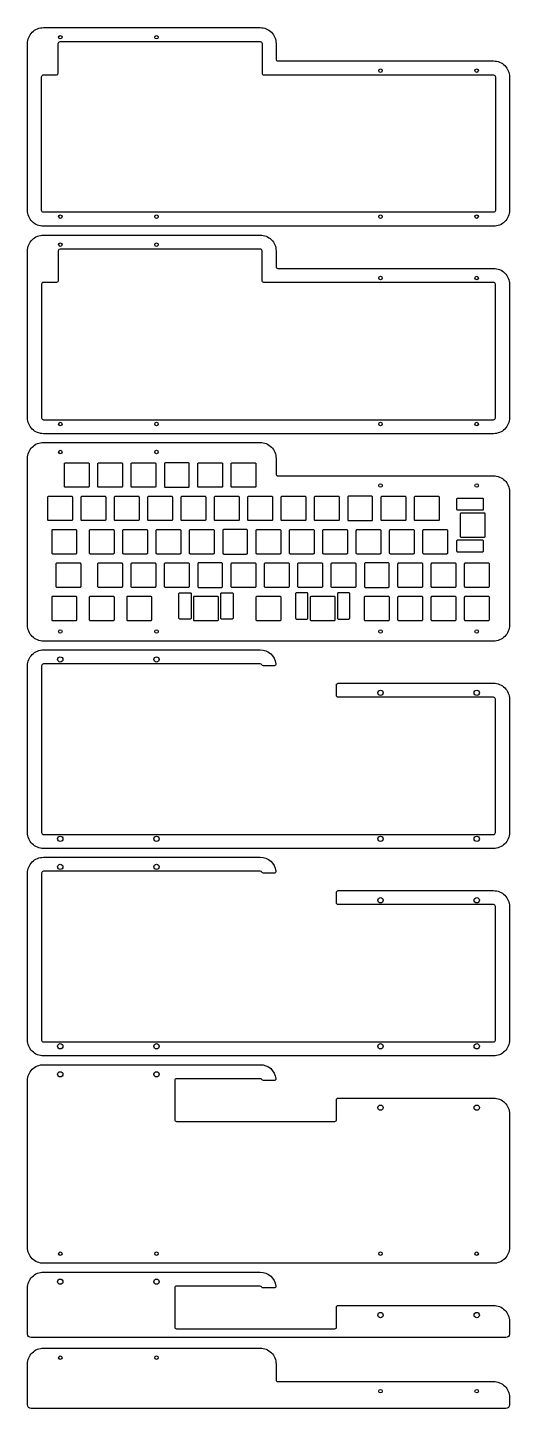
# Model space of a CAD drawing. Header units: millimetres. Extents: x 37 to 312, y -274 to 514.
import ezdxf

# ---------------------------------------------------------------- set-up
doc = ezdxf.new("R2010")
doc.units = ezdxf.units.MM
doc.layers.get('0').update_dxf_attribs({"linetype": 'CONTINUOUS'})

msp = doc.modelspace()

# ---------------------------------------------------------------- linework, layer by layer
for points in [[(179.83, 495.03), (294.68, 495.03), (303.17, 495.03, -0.414214), (312.25, 485.95), (312.25, 409.75, -0.414214), (303.17, 400.67), (46, 400.67, -0.414214), (36.92, 409.75), (36.92, 505, -0.414214), (46, 514.08), (169.82, 514.08, -0.414214), (178.9, 505), (178.9, 495.95, 0.414214)], [(169.82, 514.08, -0.414214), (178.9, 505), (178.9, 495.95, 0.414214), (179.83, 495.03), (294.68, 495.03), (303.17, 495.03, -0.414214), (312.25, 485.95), (312.25, 409.75, -0.414214), (303.17, 400.67), (46, 400.67, -0.414214), (36.92, 409.75), (36.92, 505, -0.414214), (46, 514.08)], [(304.25, 409.75, -0.414214), (303.17, 408.67), (46, 408.67, -0.414214), (44.92, 409.75), (44.92, 486.03, -0.414214), (45.92, 487.03), (53.45, 487.03, 0.414184), (54.45, 488.03), (54.45, 505.08, -0.414184), (55.45, 506.08), (169.82, 506.08, -0.414214), (170.9, 505), (170.9, 488.03, 0.414214), (171.9, 487.03), (294.68, 487.03), (303.17, 487.03, -0.414214), (304.25, 485.95)], [(169.82, 506.08, -0.414214), (170.9, 505), (170.9, 488.03, 0.414214), (171.9, 487.03), (294.68, 487.03), (303.17, 487.03, -0.414214), (304.25, 485.95), (304.25, 409.75, -0.414214), (303.17, 408.67), (46, 408.67, -0.414214), (44.92, 409.75), (44.92, 486.03, -0.414214), (45.92, 487.03), (53.45, 487.03, 0.414184), (54.45, 488.03), (54.45, 505.08, -0.414184), (55.45, 506.08)], [(312.25, 367.55), (312.25, 291.35, -0.414214), (303.17, 282.27), (46, 282.27, -0.414214), (36.92, 291.35), (36.92, 386.6, -0.414214), (46, 395.67), (169.82, 395.67, -0.414214), (178.9, 386.6), (178.9, 377.55, 0.414214), (179.83, 376.63), (294.68, 376.63), (303.17, 376.63, -0.414214)], [(54.45, 369.63, -0.414184), (53.45, 368.63), (45.92, 368.63, 0.414214), (44.92, 367.63), (44.92, 291.35, 0.414214), (46, 290.27), (303.17, 290.27, 0.414214), (304.25, 291.35), (304.25, 367.55, 0.414214), (303.17, 368.63), (294.68, 368.63), (171.9, 368.63, -0.414214), (170.9, 369.63), (170.9, 386.6, 0.414214), (169.82, 387.67), (55.45, 387.67, 0.414184), (54.45, 386.68)], [(36.92, 172.95), (36.92, 268.2, -0.414214), (46, 277.27), (169.82, 277.27, -0.414214), (178.9, 268.2), (178.9, 259.15, 0.414214), (179.83, 258.23), (294.68, 258.23), (303.17, 258.23, -0.414214), (312.25, 249.15), (312.25, 172.95, -0.414214), (303.17, 163.87), (46, 163.87, -0.414214)], [(58.05, 265.17, -0.414214), (58.55, 265.67), (71.55, 265.67, -0.414214), (72.05, 265.17), (72.05, 252.17, -0.414214), (71.55, 251.67), (58.55, 251.67, -0.414214), (58.05, 252.17)], [(90.6, 265.67, -0.414214), (91.1, 265.17), (91.1, 252.17, -0.414214), (90.6, 251.67), (77.6, 251.67, -0.414214), (77.1, 252.17), (77.1, 265.17, -0.414214), (77.6, 265.67)], [(110.15, 252.17, -0.414214), (109.65, 251.67), (96.65, 251.67, -0.414214), (96.15, 252.17), (96.15, 265.17, -0.414214), (96.65, 265.67), (109.65, 265.67, -0.414214), (110.15, 265.17)], [(129.2, 252.17), (129.2, 265.17, 0.414214), (128.7, 265.67), (115.7, 265.67, 0.414214), (115.2, 265.17), (115.2, 252.17, 0.414214), (115.7, 251.67), (128.7, 251.67, 0.414214)], [(147.75, 251.67), (134.75, 251.67, -0.414214), (134.25, 252.17), (134.25, 265.17, -0.414214), (134.75, 265.67), (147.75, 265.67, -0.414214), (148.25, 265.17), (148.25, 252.17, -0.414214)], [(153.3, 265.17, -0.414214), (153.8, 265.67), (166.8, 265.67, -0.414214), (167.3, 265.17), (167.3, 252.17, -0.414214), (166.8, 251.67), (153.8, 251.67, -0.414214), (153.3, 252.17)], [(62.52, 233.12, -0.414214), (62.02, 232.62), (49.02, 232.62, -0.414214), (48.52, 233.12), (48.52, 246.12, -0.414214), (49.02, 246.62), (62.02, 246.62, -0.414214), (62.52, 246.12)], [(67.57, 233.12), (67.57, 246.12, -0.414214), (68.07, 246.62), (81.07, 246.62, -0.414214), (81.57, 246.12), (81.57, 233.12, -0.414214), (81.07, 232.62), (68.07, 232.62, -0.414214)], [(87.12, 232.62, -0.414214), (86.62, 233.12), (86.62, 246.12, -0.414214), (87.12, 246.62), (100.12, 246.62, -0.414214), (100.62, 246.12), (100.62, 233.12, -0.414214), (100.12, 232.62)], [(105.67, 246.12, -0.414214), (106.17, 246.62), (119.17, 246.62, -0.414214), (119.67, 246.12), (119.67, 233.12, -0.414214), (119.17, 232.62), (106.17, 232.62, -0.414214), (105.67, 233.12)], [(138.22, 246.62, -0.414214), (138.72, 246.12), (138.72, 233.12, -0.414214), (138.22, 232.62), (125.22, 232.62, -0.414214), (124.72, 233.12), (124.72, 246.12, -0.414214), (125.22, 246.62)], [(143.77, 233.12), (143.77, 246.12, -0.414214), (144.27, 246.62), (157.27, 246.62, -0.414214), (157.77, 246.12), (157.77, 233.12, -0.414214), (157.27, 232.62), (144.27, 232.62, -0.414214)], [(163.32, 232.62, -0.414214), (162.82, 233.12), (162.82, 246.12, -0.414214), (163.32, 246.62), (176.32, 246.62, -0.414214), (176.82, 246.12), (176.82, 233.12, -0.414214), (176.32, 232.62)], [(181.87, 233.12), (181.87, 246.12, -0.414214), (182.37, 246.62), (195.37, 246.62, -0.414214), (195.87, 246.12), (195.87, 233.12, -0.414214), (195.37, 232.62), (182.37, 232.62, -0.414214)], [(214.92, 233.12, -0.414214), (214.42, 232.62), (201.42, 232.62, -0.414214), (200.92, 233.12), (200.92, 246.12, -0.414214), (201.42, 246.62), (214.42, 246.62, -0.414214), (214.92, 246.12)], [(233.47, 246.62), (220.47, 246.62, 0.414214), (219.97, 246.12), (219.97, 233.12, 0.414214), (220.47, 232.62), (233.47, 232.62, 0.414214), (233.97, 233.12), (233.97, 246.12, 0.414214)], [(253.02, 233.12, -0.414214), (252.52, 232.62), (239.52, 232.62, -0.414214), (239.02, 233.12), (239.02, 246.12, -0.414214), (239.52, 246.62), (252.52, 246.62, -0.414214), (253.02, 246.12)], [(258.57, 232.62, -0.414214), (258.07, 233.12), (258.07, 246.12, -0.414214), (258.57, 246.62), (271.57, 246.62, -0.414214), (272.07, 246.12), (272.07, 233.12, -0.414214), (271.57, 232.62)], [(296.77, 245.54, -0.414214), (297.27, 245.04), (297.27, 239.04, -0.414214), (296.77, 238.54), (282.77, 238.54, -0.414214), (282.27, 239.04), (282.27, 245.04, -0.414214), (282.77, 245.54)], [(297.77, 237.1, -0.414214), (298.27, 236.6), (298.27, 223.6, -0.414214), (297.77, 223.1), (284.77, 223.1, -0.414214), (284.27, 223.6), (284.27, 236.6, -0.414214), (284.77, 237.1)], [(50.91, 227.07, -0.414214), (51.41, 227.57), (64.41, 227.57, -0.414214), (64.91, 227.07), (64.91, 214.07, -0.414214), (64.41, 213.57), (51.41, 213.57, -0.414214), (50.91, 214.07)], [(72.34, 227.07, -0.414214), (72.84, 227.57), (85.84, 227.57, -0.414214), (86.34, 227.07), (86.34, 214.07, -0.414214), (85.84, 213.57), (72.84, 213.57, -0.414214), (72.34, 214.07)], [(104.89, 227.57, -0.414214), (105.39, 227.07), (105.39, 214.07, -0.414214), (104.89, 213.57), (91.89, 213.57, -0.414214), (91.39, 214.07), (91.39, 227.07, -0.414214), (91.89, 227.57)], [(123.94, 227.57, -0.414214), (124.44, 227.07), (124.44, 214.07, -0.414214), (123.94, 213.57), (110.94, 213.57, -0.414214), (110.44, 214.07), (110.44, 227.07, -0.414214), (110.94, 227.57)], [(129.49, 227.07, -0.414214), (129.99, 227.57), (142.99, 227.57, -0.414214), (143.49, 227.07), (143.49, 214.07, -0.414214), (142.99, 213.57), (129.99, 213.57, -0.414214), (129.49, 214.07)], [(162.04, 227.57), (149.04, 227.57, 0.414214), (148.54, 227.07), (148.54, 214.07, 0.414214), (149.04, 213.57), (162.04, 213.57, 0.414214), (162.54, 214.07), (162.54, 227.07, 0.414214)], [(181.59, 214.07, -0.414214), (181.09, 213.57), (168.09, 213.57, -0.414214), (167.59, 214.07), (167.59, 227.07, -0.414214), (168.09, 227.57), (181.09, 227.57, -0.414214), (181.59, 227.07)], [(200.64, 214.07, -0.414214), (200.14, 213.57), (187.14, 213.57, -0.414214), (186.64, 214.07), (186.64, 227.07, -0.414214), (187.14, 227.57), (200.14, 227.57, -0.414214), (200.64, 227.07)], [(219.19, 213.57), (206.19, 213.57, -0.414214), (205.69, 214.07), (205.69, 227.07, -0.414214), (206.19, 227.57), (219.19, 227.57, -0.414214), (219.69, 227.07), (219.69, 214.07, -0.414214)], [(238.24, 213.57), (225.24, 213.57, -0.414214), (224.74, 214.07), (224.74, 227.07, -0.414214), (225.24, 227.57), (238.24, 227.57, -0.414214), (238.74, 227.07), (238.74, 214.07, -0.414214)], [(243.79, 214.07), (243.79, 227.07, -0.414214), (244.29, 227.57), (257.29, 227.57, -0.414214), (257.79, 227.07), (257.79, 214.07, -0.414214), (257.29, 213.57), (244.29, 213.57, -0.414214)], [(276.84, 214.07, -0.414214), (276.34, 213.57), (263.34, 213.57, -0.414214), (262.84, 214.07), (262.84, 227.07, -0.414214), (263.34, 227.57), (276.34, 227.57, -0.414214), (276.84, 227.07)], [(282.77, 221.66), (296.77, 221.66, -0.414214), (297.27, 221.16), (297.27, 215.16, -0.414214), (296.77, 214.66), (282.77, 214.66, -0.414214), (282.27, 215.16), (282.27, 221.16, -0.414214)], [(53.29, 195.02), (53.29, 208.02, -0.414214), (53.79, 208.52), (66.79, 208.52, -0.414214), (67.29, 208.02), (67.29, 195.02, -0.414214), (66.79, 194.52), (53.79, 194.52, -0.414214)], [(77.1, 195.02), (77.1, 208.02, -0.414214), (77.6, 208.52), (90.6, 208.52, -0.414214), (91.1, 208.02), (91.1, 195.02, -0.414214), (90.6, 194.52), (77.6, 194.52, -0.414214)], [(110.15, 195.02, -0.414214), (109.65, 194.52), (96.65, 194.52, -0.414214), (96.15, 195.02), (96.15, 208.02, -0.414214), (96.65, 208.52), (109.65, 208.52, -0.414214), (110.15, 208.02)], [(115.7, 194.52, -0.414214), (115.2, 195.02), (115.2, 208.02, -0.414214), (115.7, 208.52), (128.7, 208.52, -0.414214), (129.2, 208.02), (129.2, 195.02, -0.414214), (128.7, 194.52)], [(147.75, 208.52), (134.75, 208.52, 0.414214), (134.25, 208.02), (134.25, 195.02, 0.414214), (134.75, 194.52), (147.75, 194.52, 0.414214), (148.25, 195.02), (148.25, 208.02, 0.414214)], [(167.3, 195.02, -0.414214), (166.8, 194.52), (153.8, 194.52, -0.414214), (153.3, 195.02), (153.3, 208.02, -0.414214), (153.8, 208.52), (166.8, 208.52, -0.414214), (167.3, 208.02)], [(172.35, 195.02), (172.35, 208.02, -0.414214), (172.85, 208.52), (185.85, 208.52, -0.414214), (186.35, 208.02), (186.35, 195.02, -0.414214), (185.85, 194.52), (172.85, 194.52, -0.414214)], [(191.4, 208.02, -0.414214), (191.9, 208.52), (204.9, 208.52, -0.414214), (205.4, 208.02), (205.4, 195.02, -0.414214), (204.9, 194.52), (191.9, 194.52, -0.414214), (191.4, 195.02)], [(223.95, 208.52, -0.414214), (224.45, 208.02), (224.45, 195.02, -0.414214), (223.95, 194.52), (210.95, 194.52, -0.414214), (210.45, 195.02), (210.45, 208.02, -0.414214), (210.95, 208.52)], [(243, 208.52), (230, 208.52, 0.414214), (229.5, 208.02), (229.5, 195.02, 0.414214), (230, 194.52), (243, 194.52, 0.414214), (243.5, 195.02), (243.5, 208.02, 0.414214)], [(262.05, 194.52), (249.05, 194.52, -0.414214), (248.55, 195.02), (248.55, 208.02, -0.414214), (249.05, 208.52), (262.05, 208.52, -0.414214), (262.55, 208.02), (262.55, 195.02, -0.414214)], [(267.6, 195.02), (267.6, 208.02, -0.414214), (268.1, 208.52), (281.1, 208.52, -0.414214), (281.6, 208.02), (281.6, 195.02, -0.414214), (281.1, 194.52), (268.1, 194.52, -0.414214)], [(300.15, 194.52), (287.15, 194.52, -0.414214), (286.65, 195.02), (286.65, 208.02, -0.414214), (287.15, 208.52), (300.15, 208.52, -0.414214), (300.65, 208.02), (300.65, 195.02, -0.414214)], [(64.41, 175.47), (51.41, 175.47, -0.414214), (50.91, 175.97), (50.91, 188.97, -0.414214), (51.41, 189.47), (64.41, 189.47, -0.414214), (64.91, 188.97), (64.91, 175.97, -0.414214)], [(85.84, 175.47), (72.84, 175.47, -0.414214), (72.34, 175.97), (72.34, 188.97, -0.414214), (72.84, 189.47), (85.84, 189.47, -0.414214), (86.34, 188.97), (86.34, 175.97, -0.414214)], [(107.27, 189.47, -0.414214), (107.77, 188.97), (107.77, 175.97, -0.414214), (107.27, 175.47), (94.27, 175.47, -0.414214), (93.77, 175.97), (93.77, 188.97, -0.414214), (94.27, 189.47)], [(123.93, 191.47), (129.93, 191.47, -0.414214), (130.43, 190.97), (130.43, 176.97, -0.414214), (129.93, 176.47), (123.93, 176.47, -0.414214), (123.43, 176.97), (123.43, 190.97, -0.414214)], [(145.37, 189.47, -0.414214), (145.87, 188.97), (145.87, 175.97, -0.414214), (145.37, 175.47), (132.37, 175.47, -0.414214), (131.87, 175.97), (131.87, 188.97, -0.414214), (132.37, 189.47)], [(147.81, 191.47), (153.81, 191.47, -0.414214), (154.31, 190.97), (154.31, 176.97, -0.414214), (153.81, 176.47), (147.81, 176.47, -0.414214), (147.31, 176.97), (147.31, 190.97, -0.414214)], [(181.09, 189.47, -0.414214), (181.59, 188.97), (181.59, 175.97, -0.414214), (181.09, 175.47), (168.09, 175.47, -0.414214), (167.59, 175.97), (167.59, 188.97, -0.414214), (168.09, 189.47)], [(190.61, 176.47), (196.61, 176.47, 0.414214), (197.11, 176.97), (197.11, 190.97, 0.414214), (196.61, 191.47), (190.61, 191.47, 0.414214), (190.11, 190.97), (190.11, 176.97, 0.414214)], [(198.54, 188.97, -0.414214), (199.04, 189.47), (212.04, 189.47, -0.414214), (212.54, 188.97), (212.54, 175.97, -0.414214), (212.04, 175.47), (199.04, 175.47, -0.414214), (198.54, 175.97)], [(213.98, 190.97), (213.98, 176.97, 0.414214), (214.48, 176.47), (220.48, 176.47, 0.414214), (220.98, 176.97), (220.98, 190.97, 0.414214), (220.48, 191.47), (214.48, 191.47, 0.414214)], [(229.5, 188.97, -0.414214), (230, 189.47), (243, 189.47, -0.414214), (243.5, 188.97), (243.5, 175.97, -0.414214), (243, 175.47), (230, 175.47, -0.414214), (229.5, 175.97)], [(262.55, 175.97, -0.414214), (262.05, 175.47), (249.05, 175.47, -0.414214), (248.55, 175.97), (248.55, 188.97, -0.414214), (249.05, 189.47), (262.05, 189.47, -0.414214), (262.55, 188.97)], [(281.1, 189.47, -0.414214), (281.6, 188.97), (281.6, 175.97, -0.414214), (281.1, 175.47), (268.1, 175.47, -0.414214), (267.6, 175.97), (267.6, 188.97, -0.414214), (268.1, 189.47)], [(286.65, 175.97), (286.65, 188.97, -0.414214), (287.15, 189.47), (300.15, 189.47, -0.414214), (300.65, 188.97), (300.65, 175.97, -0.414214), (300.15, 175.47), (287.15, 175.47, -0.414214)], [(294.68, 131.83), (214.46, 131.83, -0.414214), (213.46, 132.83), (213.46, 138.83, -0.414214), (214.46, 139.83), (294.68, 139.83), (303.17, 139.83, -0.414214), (312.25, 130.75), (312.25, 54.55, -0.414214), (303.17, 45.47), (46, 45.47, -0.414214), (36.92, 54.55), (36.92, 149.8, -0.414214), (46, 158.87), (169.82, 158.87, -0.378299), (178.83, 150.92, -0.451064), (177.84, 149.8), (171.64, 149.8, -0.273516), (170.77, 150.32, 0.273516), (169.82, 150.87), (46, 150.87, 0.414214), (44.92, 149.8), (44.92, 54.55, 0.414214), (46, 53.47), (303.17, 53.47, 0.414214), (304.25, 54.55), (304.25, 130.75, 0.414214), (303.17, 131.83)], [(46, -72.93, -0.414214), (36.92, -63.85), (36.92, 31.4, -0.414214), (46, 40.47), (169.82, 40.47, -0.378299), (178.83, 32.52, -0.451064), (177.84, 31.4), (171.64, 31.4, -0.273516), (170.77, 31.92, 0.273516), (169.82, 32.47), (46, 32.47, 0.414214), (44.92, 31.4), (44.92, -63.85, 0.414214), (46, -64.93), (303.17, -64.93, 0.414214), (304.25, -63.85), (304.25, 12.35, 0.414214), (303.17, 13.43), (294.68, 13.43), (214.46, 13.43, -0.414214), (213.46, 14.43), (213.46, 20.43, -0.414214), (214.46, 21.43), (294.68, 21.43), (303.17, 21.43, -0.414214), (312.25, 12.35), (312.25, -63.85, -0.414214), (303.17, -72.93)], [(312.25, -182.25, -0.414214), (303.17, -191.33), (46, -191.33, -0.414214), (36.92, -182.25), (36.92, -87, -0.414214), (46, -77.93), (169.82, -77.93, -0.378299), (178.83, -85.88, -0.451064), (177.84, -87), (171.64, -87, -0.273516), (170.77, -86.48, 0.273516), (169.82, -85.93), (122, -85.93, 0.414214), (121, -86.93), (121, -109.28, 0.414214), (122, -110.28), (212.46, -110.28, 0.414214), (213.46, -109.28), (213.46, -97.97, -0.414214), (214.46, -96.97), (294.68, -96.97), (303.17, -96.97, -0.414214), (312.25, -106.05)], [(303.17, -215.37, -0.414214), (312.25, -224.45), (312.25, -231.72, -0.414214), (310.25, -233.72), (38.92, -233.72, -0.414214), (36.92, -231.72), (36.92, -205.4, -0.414214), (46, -196.33), (169.82, -196.33, -0.378299), (178.83, -204.28, -0.451064), (177.84, -205.4), (171.64, -205.4, -0.273516), (170.77, -204.88, 0.273516), (169.82, -204.33), (122, -204.33, 0.414214), (121, -205.33), (121, -227.68, 0.414214), (122, -228.68), (212.46, -228.68, 0.414214), (213.46, -227.68), (213.46, -216.37, -0.414214), (214.46, -215.37), (294.68, -215.37)], [(303.17, -258.77, -0.414214), (312.25, -267.85), (312.25, -272.13, -0.414214), (310.25, -274.13), (38.92, -274.13, -0.414214), (36.92, -272.13), (36.92, -248.8, -0.414214), (46, -239.73), (169.82, -239.73, -0.414214), (178.9, -248.8), (178.9, -257.85, 0.414214), (179.83, -258.77), (294.68, -258.77)]]:
    msp.add_lwpolyline(points, format="xyb", close=True)
for centre, radius in [((55.6, 508.58), 1), ((55.6, 508.58), 1), ((110.6, 508.58), 1), ((110.6, 508.58), 1), ((238.58, 489.53), 1), ((238.58, 489.53), 1), ((293.58, 489.53), 1), ((293.58, 489.53), 1), ((55.6, 406.18), 1), ((55.6, 406.18), 1), ((110.6, 406.18), 1), ((110.6, 406.18), 1), ((238.58, 406.18), 1), ((238.58, 406.18), 1), ((293.58, 406.18), 1), ((293.58, 406.18), 1), ((55.6, 390.18), 1), ((110.6, 390.18), 1), ((238.58, 371.13), 1), ((293.58, 371.13), 1), ((55.6, 287.78), 1), ((110.6, 287.78), 1), ((238.58, 287.78), 1), ((293.58, 287.78), 1), ((55.6, 271.78), 1), ((110.6, 271.78), 1), ((238.58, 252.73), 1), ((293.58, 252.73), 1), ((55.6, 169.38), 1), ((110.6, 169.38), 1), ((238.58, 169.38), 1), ((238.58, 169.38), 1), ((238.58, 169.38), 1), ((293.58, 169.38), 1), ((55.6, 153.38), 1.5), ((110.6, 153.38), 1.5), ((238.58, 134.33), 1.5), ((293.58, 134.33), 1.5), ((55.6, 50.98), 1.5), ((110.6, 50.98), 1.5), ((238.58, 50.98), 1.5), ((293.58, 50.98), 1.5), ((55.6, 34.98), 1.5), ((110.6, 34.98), 1.5), ((238.58, 15.93), 1.5), ((293.58, 15.93), 1.5), ((55.6, -67.42), 1.5), ((110.6, -67.42), 1.5), ((238.58, -67.42), 1.5), ((293.58, -67.42), 1.5), ((55.6, -83.42), 1.5), ((110.6, -83.42), 1.5), ((238.58, -102.47), 1.5), ((293.58, -102.47), 1.5), ((55.6, -185.82), 1), ((110.6, -185.82), 1), ((238.58, -185.82), 1), ((293.58, -185.82), 1), ((55.6, -201.82), 1.5), ((55.6, -201.82), 1.5), ((110.6, -201.82), 1.5), ((110.6, -201.82), 1.5), ((238.58, -220.87), 1.5), ((238.58, -220.87), 1.5), ((293.58, -220.87), 1.5), ((293.58, -220.87), 1.5), ((55.6, -245.22), 1), ((55.6, -245.22), 1), ((110.6, -245.22), 1), ((110.6, -245.22), 1), ((238.58, -264.27), 1), ((238.58, -264.27), 1), ((293.58, -264.27), 1), ((293.58, -264.27), 1)]:
    msp.add_circle(centre, radius)

doc.saveas('drawing.dxf')
